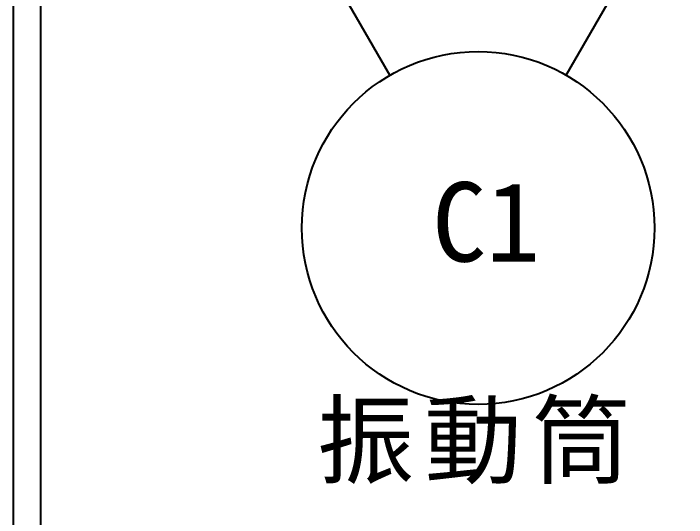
# Model space of a CAD drawing. Extents: x -24 to 263, y 255 to 459.
# Drawn here: x -23.58 to 6.96, y 278.34 to 301.2 of the extents above; entities that cross this region are included whole.
import ezdxf

# ---------------------------------------------------------------- set-up
doc = ezdxf.new("R2010")
doc.units = 0
doc.layers.get('0').update_dxf_attribs({"linetype": 'CONTINUOUS'})
doc.layers.add('圖框層', color=7, linetype='CONTINUOUS')
doc.styles.add('STSL', font='kaiu.ttf')
doc.styles.add('標楷體', font='kaiu.ttf')

msp = doc.modelspace()

# ---------------------------------------------------------------- linework, layer by layer
for p, q in [((-6.497, 298.397), (-11.951, 307.842)), ((1.503, 298.397), (6.961, 307.852))]:
    msp.add_line(p, q)
msp.add_circle((-2.497, 291.469), 8)
at = {"layer": '圖框層', "color": 7}
for p, q in [((-23.584, 255.48), (-23.584, 459.449)), ((-22.334, 256.73), (-22.334, 458.199))]:
    msp.add_line(p, q, dxfattribs=at)

# ---------------------------------------------------------------- texts
at = {"color": 0, "insert": (-2.497, 283.469), "char_height": 3.25, "width": 24.14544, "attachment_point": 2, "style": '標楷體'}
msp.add_mtext('{\\T1.1;振動筒}', dxfattribs=at)
at = {"layer": '圖框層', "color": 4, "style": 'STSL'}
msp.add_text('C1', height=3.6, dxfattribs=at).set_placement((-4.582, 289.945))

doc.saveas('drawing.dxf')
